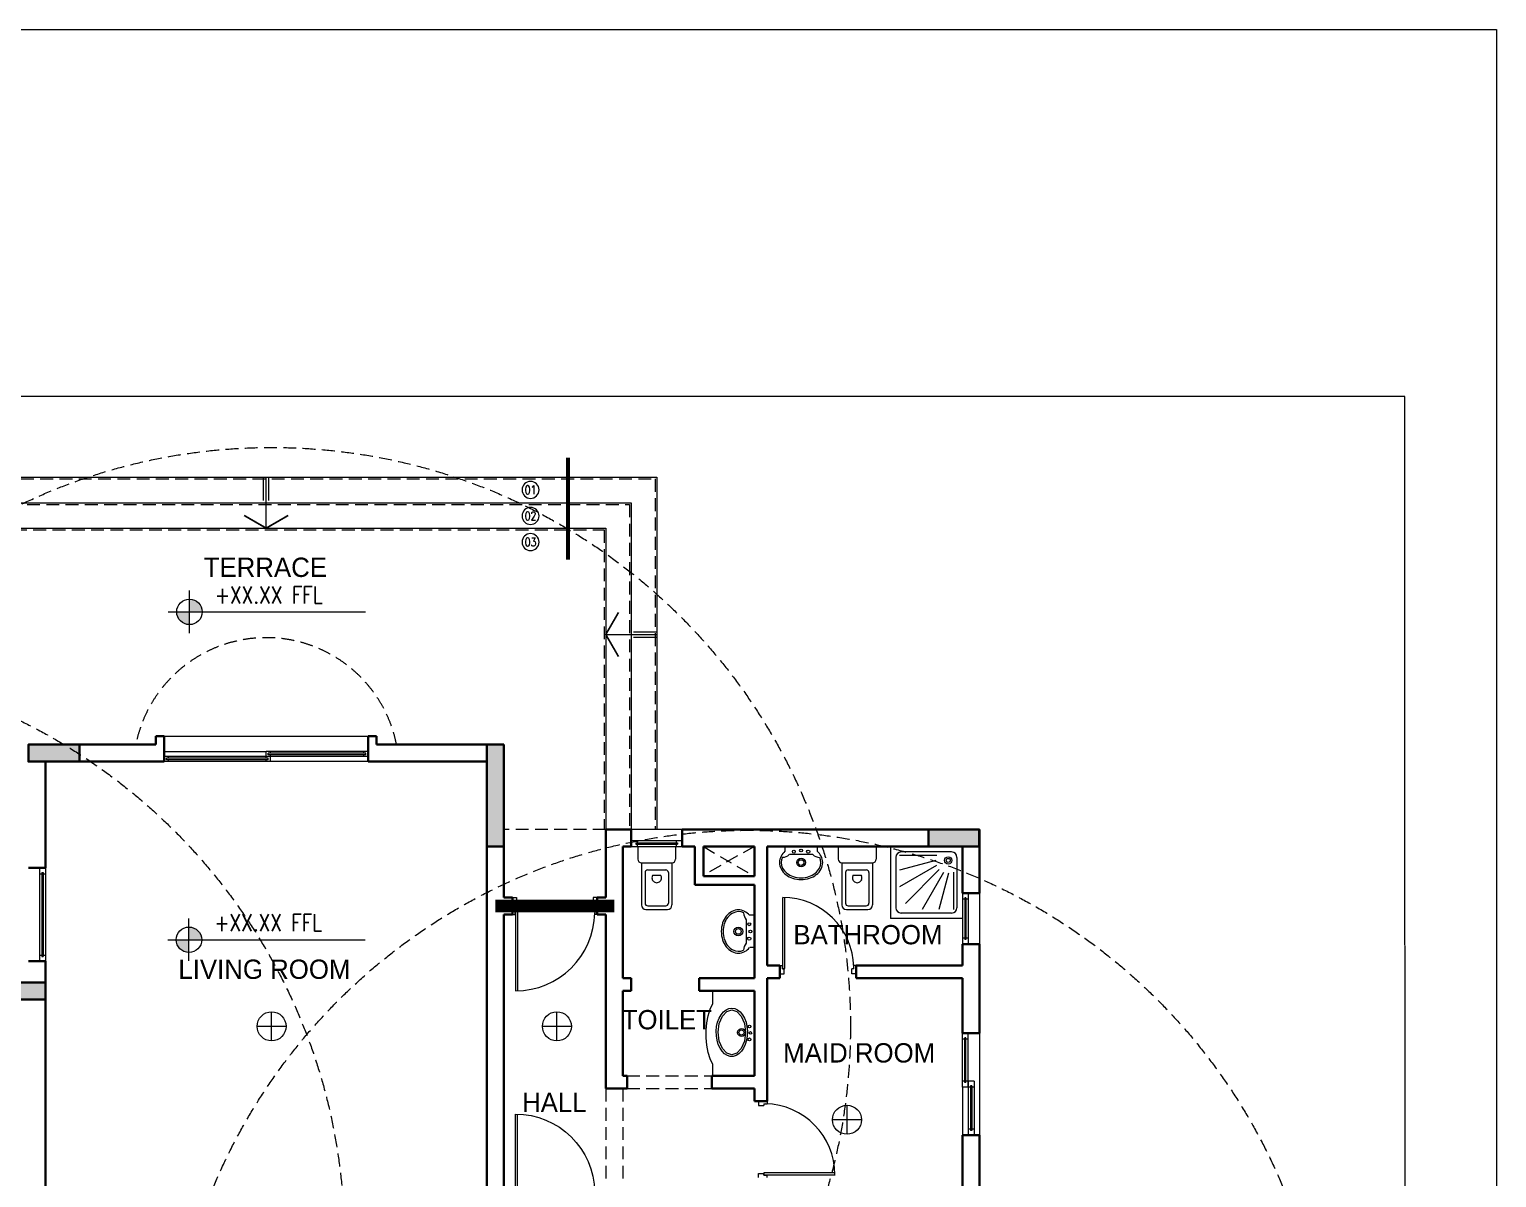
# Model space of a CAD drawing. Header units: millimetres. Extents: x -9083 to 924194, y -232449 to 321637.
# Drawn here: x 155735 to 167142, y -183776 to -174849 of the extents above; entities that cross this region are included whole.
import ezdxf
from ezdxf.enums import TextEntityAlignment as Align

# ---------------------------------------------------------------- set-up
doc = ezdxf.new("R2010")
doc.units = ezdxf.units.MM
doc.header["$LTSCALE"] = 400
doc.header["$MEASUREMENT"] = 0
doc.linetypes.add('HIDDEN', pattern=[0.375, 0.25, -0.125])
doc.layers.get('0').update_dxf_attribs({"lineweight": 0, "true_color": 0xff1414})
doc.layers.get('Defpoints').update_dxf_attribs({"color": 8, "lineweight": 5})
doc.layers.add('ALARM', color=7, linetype='Continuous', lineweight=5, true_color=0xff0f0f)
for name, color, linetype, lineweight in [('ARCHES', 1, 'HIDDEN', 5), ('COLUMNS HATCH', 1, 'Continuous', 5), ('DOOR', 1, 'Continuous', 5), ('FIRE RATE', 244, 'Continuous', 0), ('FIXTURE', 5, 'Continuous', 0), ('GENERAL TEXT', 4, 'Continuous', 5), ('HANDRAIL', 31, 'Continuous', 5), ('HIDDEN', 237, 'HIDDEN', 0), ('LEVEL SYMBOL', 8, 'Continuous', 5), ('LEVELS', 251, 'Continuous', 5), ('PRO COLUMNS', 6, 'Continuous', 30), ('PROPOSED COLUMNS', 6, 'Continuous', 30), ('STAIR', 1, 'Continuous', 5), ('STAIR NOSE', 1, 'HIDDEN', 5), ('TEXT STAIR NO', 7, 'Continuous', 5), ('WALL ELEVATION', 3, 'Continuous', 9), ('WALL PROPOSED', 255, 'Continuous', 30), ('WINDOWS', 5, 'Continuous', 5)]:
    doc.layers.add(name, color=color, linetype=linetype, lineweight=lineweight)
doc.styles.add('ROMANS-TITLE', font='ROMANS.shx', dxfattribs={"width": 0.8})
doc.styles.get("Standard").update_dxf_attribs({"font": 'GOTHIC.TTF', "height": 220})

# ---------------------------------------------------------------- blocks, each defined once
blk = doc.blocks.new('*U144')
for p, q in [((-524, -515), (-524, 0)), ((-524, 0), (524, 0)), ((524, -515), (524, 0)), ((-524, -515), (-367, -515)), ((378, -515), (524, -515))]:
    blk.add_line(p, q)
for points in [[(-312, -278), (-307, -242), (-291, -207), (-265, -174), (-230, -146), (-187, -122), (-137, -103), (-84, -91), (-27, -86), (30, -88), (85, -97), (137, -112), (183, -133), (222, -159), (253, -190), (274, -224), (285, -260), (285, -297), (274, -333), (253, -367), (222, -397), (183, -424), (137, -445), (85, -460), (30, -469), (-27, -471), (-84, -466), (-137, -454), (-187, -435), (-230, -411), (-265, -383), (-291, -350), (-307, -315)], [(-289, -278), (-270, -217), (-212, -162), (-122, -123), (-13, -109), (96, -123), (186, -162), (244, -217), (264, -278), (244, -340), (186, -395), (96, -434), (-13, -448), (-122, -434), (-212, -395), (-270, -340)]]:
    blk.add_lwpolyline(points, close=True)
blk.add_lwpolyline([(385, -511), (315, -544), (235, -569), (147, -586), (56, -595), (-38, -596), (-130, -587), (-217, -571), (-297, -546), (-368, -514)])
for centre, radius in [((-85, -61), 16.1), ((-10, -158), 48.5), ((-10, -158), 31.8), ((-5, -49), 16), ((75, -61), 18.1)]:
    blk.add_circle(centre, radius)
blk = doc.blocks.new('*U145')
for p, q in [((180, 0), (-180, 0)), ((-180, 0), (-180, -53)), ((180, 0), (180, -52)), ((130, -89), (-130, -89))]:
    blk.add_line(p, q)
for centre, radius in [((-80, -57), 16.1), ((0, -178), 48.5), ((0, -178), 31.8), ((0, -44), 16), ((80, -57), 18.1)]:
    blk.add_circle(centre, radius)
for centre, radius, start, end in [((-88, -178), 152, 152.3807, 180), ((-45, -201), 200, 132.2414, 152.3807), ((-88, -178), 132, 153.1014, 207.6193), ((-209, 0), 119, 271.591, 311.3839), ((214, 5), 126, 228.3983, 266.8513), ((46, -201), 200, 27.6193, 48.0173), ((89, -178), 132, 332.3807, 25.9024), ((89, -178), 152, 0, 27.6193), ((-88, -178), 152, 180, 207.6193), ((-45, -156), 200, 207.6193, 231.6325), ((-45, -156), 180, 207.6193, 231.6325), ((-18, -121), 244, 231.6325, 251.8447), ((-18, -121), 224, 231.6325, 251.8447), ((18, -121), 224, 288.1553, 308.3675), ((18, -121), 244, 288.1553, 308.3675), ((46, -156), 180, 308.3675, 332.3807), ((46, -156), 200, 308.3675, 332.3807), ((89, -178), 152, 332.3807, 0), ((0, -66), 302, 251.8447, 270), ((0, -66), 282, 251.8447, 270), ((0, -66), 282, 270, 288.1553), ((0, -66), 302, 270, 288.1553)]:
    blk.add_arc(centre, radius, start, end)
blk = doc.blocks.new('*U146')
for p, q in [((-210, 0), (-210, -140)), ((-210, 0), (210, 0)), ((210, 0), (210, -140)), ((-170, -180), (-170, -650)), ((-170, -180), (170, -180)), ((-130, -290), (-130, -630)), ((-100, -260), (100, -260)), ((-44, -319), (44, -319)), ((130, -290), (130, -630)), ((170, -180), (170, -650)), ((-120, -700), (120, -700)), ((-100, -660), (100, -660))]:
    blk.add_line(p, q)
for centre, radius, start, end in [((-170, -140), 40, 180, 270), ((170, -140), 40, 270, 0), ((-100, -290), 30, 90, 180), ((-1, -349), 53, 144.8858, 157.2878), ((1, -349), 53, 22.7122, 35.1142), ((100, -290), 30, 0, 90), ((-1, -349), 52.4, 157.2878, 180), ((-1, -349), 52.4, 180, 202.7122), ((-1, -349), 53, 202.7122, 225.2991), ((0, -348), 53.5, 225.2991, 247.7107), ((0, -348), 54, 247.7107, 270), ((0, -348), 54, 270, 292.2893), ((0, -348), 53.5, 292.2893, 314.7009), ((1, -349), 53, 314.7009, 337.2878), ((1, -349), 52.4, 360, 22.7122), ((1, -349), 52.4, 337.2878, 0), ((-120, -650), 50, 180, 270), ((-100, -630), 30, 180, 270), ((100, -630), 30, 270, 0), ((120, -650), 50, 270, 0)]:
    blk.add_arc(centre, radius, start, end)
blk = doc.blocks.new('*U147')
for p, q in [((-400, 0), (-400, -800)), ((400, 0), (-400, 0)), ((400, 0), (400, -800)), ((-340, -120), (-340, -680)), ((117, -100), (-300, -100)), ((104, -154), (-300, -262)), ((280, -60), (-280, -60)), ((340, -120), (340, -680)), ((114, -209), (-300, -448)), ((143, -255), (-234, -633)), ((192, -287), (-46, -700)), ((247, -297), (139, -700)), ((300, -284), (300, -700)), ((400, -800), (-400, -800)), ((280, -740), (-280, -740))]:
    blk.add_line(p, q)
for radius in [40.8, 22]:
    blk.add_circle((243, -154), radius)
for centre, start, end in [((-280, -120), 90, 180), ((280, -120), 0, 90), ((-280, -680), 180, 270), ((280, -680), 270, 0)]:
    blk.add_arc(centre, 60, start, end)
blk = doc.blocks.new('A$C977231d2')
at = {"layer": 'Defpoints'}
blk.add_lwpolyline([(-120, 0), (-823, 0), (-823, 576), (-120, 576)], close=True, dxfattribs=at)
blk = doc.blocks.new('VILLA GROUND COLUMNS')
at = {"layer": 'COLUMNS HATCH', "ltscale": 300}
for points in [[(401768, 181785), (401168, 181785), (401168, 181985), (401768, 181985)], [(406768, 181985), (406768, 180785), (406568, 180785), (406568, 181985)], [(412368, 180785), (411768, 180785), (411768, 180985), (412368, 180985)], [(401368, 178985), (400768, 178985), (400768, 179185), (401368, 179185)]]:
    blk.add_hatch(color=256, dxfattribs=at).paths.add_polyline_path(points)
at = {"layer": 'PRO COLUMNS', "ltscale": 300}
for points in [[(401768, 181785), (401768, 181985), (401168, 181985), (401168, 181785)], [(406768, 181985), (406568, 181985), (406568, 180785), (406768, 180785)], [(412368, 180785), (412368, 180985), (411768, 180985), (411768, 180785)], [(401368, 178985), (401368, 179185), (400768, 179185), (400768, 178985)]]:
    blk.add_lwpolyline(points, close=True, dxfattribs=at)
blk = doc.blocks.new('A-LVL_PLAN')
at = {"layer": 'LEVELS', "ltscale": 800}
h = blk.add_hatch(color=256, dxfattribs=at)
h.paths.add_polyline_path([(0, 0), (150, 0, 0.414214), (0, 150)])
h.paths.add_polyline_path([(0, -150), (0, 0), (-150, 0, 0.414214)])
at = {"layer": 'LEVELS'}
for p, q in [((0, -250), (0, 250)), ((-250, 0), (250, 0))]:
    blk.add_line(p, q, dxfattribs=at)
at = {"layer": 'LEVELS', "ltscale": 800}
blk.add_line((0, 0), (2074, 0), dxfattribs=at)
at = {"layer": 'LEVELS'}
blk.add_circle((0, 0), 150, dxfattribs=at)
at = {"layer": 'LEVELS', "ltscale": 800, "style": 'ROMANS-TITLE', "width": 0.8}
blk.add_attdef('FLOOR-LEVEL', (300, 100), '', height=200, dxfattribs=at)
blk = doc.blocks.new('BAYTANG')
at = {"layer": 'TEXT STAIR NO', "color": 8, "ltscale": 0.1}
blk.add_circle((0, 0), 100, dxfattribs=at)
at = {"layer": 'TEXT STAIR NO', "style": 'ROMANS-TITLE', "width": 0.8}
blk.add_attdef('STEPNO.', text='', height=120, dxfattribs=at).set_placement((0, 0), align=Align.MIDDLE_CENTER)
blk = doc.blocks.new('*U65')
for p, q in [((1540, 64), (1540, 897)), ((1565, 64), (1565, 899)), ((700, 99), (730, 99)), ((730, 59), (730, 99)), ((730, 59), (750, 59)), ((750, -1), (750, 59)), ((1565, 64), (1540, 64)), ((1550, -1), (1550, 59)), ((1570, 59), (1550, 59)), ((1570, 59), (1570, 99)), ((1600, 99), (1570, 99)), ((700, -1), (750, -1)), ((1600, -1), (1550, -1))]:
    blk.add_line(p, q)
blk.add_arc((1565, 63), 835, 90.0066, 178.9548)
blk = doc.blocks.new('*U66')
for p, q in [((-1565, 64), (-1565, 899)), ((-1540, 64), (-1540, 897)), ((-1600, 99), (-1570, 99)), ((-1570, 59), (-1570, 99)), ((-1570, 59), (-1550, 59)), ((-1565, 64), (-1540, 64)), ((-1550, -1), (-1550, 59)), ((-750, -1), (-750, 59)), ((-730, 59), (-750, 59)), ((-700, 99), (-730, 99)), ((-730, 59), (-730, 99)), ((-1600, -1), (-1550, -1)), ((-700, -1), (-750, -1))]:
    blk.add_line(p, q)
blk.add_arc((-1565, 63), 835, 1.0452, 89.9934)
blk = doc.blocks.new('*U69')
for p, q in [((-1600, 99), (-1550, 99)), ((-1550, 99), (-1550, -61)), ((-650, 99), (-650, -61)), ((-600, 99), (-650, 99)), ((-1600, -101), (-1570, -101)), ((-1570, -61), (-1550, -61)), ((-1570, -61), (-1570, -101)), ((-1565, -66), (-1565, -1001)), ((-1565, -66), (-1540, -66)), ((-1540, -66), (-1540, -1000)), ((-630, -61), (-650, -61)), ((-630, -61), (-630, -101)), ((-600, -101), (-630, -101))]:
    blk.add_line(p, q)
blk.add_arc((-1565, -66), 935, 270.0047, 359.0696)
blk = doc.blocks.new('A$Ccfd28120')
for p, q in [((0, -171), (0, 171)), ((171, 0), (-171, 0))]:
    blk.add_line(p, q)
blk.add_circle((0, 0), 171)

msp = doc.modelspace()

# ---------------------------------------------------------------- linework, layer by layer
at = {"layer": 'ALARM', "linetype": 'HIDDEN', "lineweight": 0}
for centre in [(157618.292, -182599.84336), (153683.68977, -184265.34092), (161323.09424, -185575.88001)]:
    msp.add_circle(centre, 4500, dxfattribs=at)
at = {"layer": 'ARCHES', "lineweight": 0}
for p, q in [((160381.12912, -182984.07626), (161041.12912, -182984.07626)), ((160216.12912, -183083.07626), (160216.12912, -183809.07626)), ((160348.12912, -183083.07626), (160348.12912, -183809.07626)), ((160381.12912, -183083.07626), (161041.12912, -183083.07626))]:
    msp.add_line(p, q, dxfattribs=at)
at = {"layer": 'Defpoints', "lineweight": 0}
msp.add_lwpolyline([(146300.25362, -194768.92542), (166432.99675, -194768.92542), (166428.03026, -177703.5793), (146295.28713, -177703.5793)], close=True, dxfattribs=at)
at = {"layer": 'FIRE RATE', "color": 244, "lineweight": 0, "true_color": 0x991b1e, "const_width": 100}
msp.add_lwpolyline([(160282.99539, -181664.07626), (159358.07704, -181664.07626)], dxfattribs=at)
at = {"layer": 'HANDRAIL', "lineweight": 0, "const_width": 33}
msp.add_lwpolyline([(159922.30034, -178971.82176), (159922.30034, -178179.82176)], dxfattribs=at)
at = {"layer": 'HIDDEN', "lineweight": 0}
for p, q in [((160216.12912, -181070.07626), (159424.12912, -181070.07626)), ((161371.12912, -181202.07626), (160975.12912, -181424.55394)), ((160975.12912, -181202.70424), (161371.12912, -181434.70866))]:
    msp.add_line(p, q, dxfattribs=at)
msp.add_arc((157576.14496, -180612.08722), 1033.61095, 11.270542905, 168.729457078, dxfattribs=at)
at = {"layer": 'STAIR', "lineweight": 0}
for p, q in [((157556.32912, -178512.57626), (157556.32912, -178331.07626)), ((157576.12912, -178727.07626), (157576.12912, -178331.07626)), ((157595.92912, -178512.57626), (157595.92912, -178331.07626)), ((160430.62912, -179533.92626), (160612.12912, -179533.92626)), ((160216.12912, -179553.72626), (160612.12912, -179553.72626)), ((160430.62912, -179573.52626), (160612.12912, -179573.52626))]:
    msp.add_line(p, q, dxfattribs=at)
for points in [[(154606.12912, -181103.07626), (154606.12912, -178331.07626), (160612.12912, -178331.07626), (160612.12912, -181070.07626)], [(154804.12912, -181103.07626), (154804.12912, -178529.07626), (160414.12912, -178529.07626), (160414.12912, -181070.07626)], [(155002.12912, -181103.07626), (155002.12912, -178727.07626), (160216.12912, -178727.07626), (160216.12912, -181070.07626)]]:
    msp.add_lwpolyline(points, dxfattribs=at)
at = {"layer": 'STAIR', "lineweight": 0, "const_width": 13.2}
for points in [[(157747.60215, -178628.07626), (157576.12912, -178727.07626), (157404.65609, -178628.07626)], [(160315.12912, -179725.19929), (160216.12912, -179553.72626), (160315.12912, -179382.25323)]]:
    msp.add_lwpolyline(points, dxfattribs=at)
at = {"layer": 'STAIR NOSE', "linetype": 'HIDDEN', "lineweight": 0}
for points in [[(154619.32912, -181103.07626), (154619.32912, -178344.27626), (160598.92912, -178344.27626), (160598.92912, -181070.07626)], [(154817.32912, -181103.07626), (154817.32912, -178542.27626), (160400.92912, -178542.27626), (160400.92912, -181070.07626)], [(155015.32912, -181103.07626), (155015.32912, -178740.27626), (160202.92912, -178740.27626), (160202.92912, -181070.07626)]]:
    msp.add_lwpolyline(points, dxfattribs=at)
at = {"layer": 'WALL ELEVATION', "linetype": 'Continuous', "lineweight": 0}
for p, q in [((156784.14496, -180344.07626), (158368.14496, -180344.07626)), ((160810.12912, -181070.07626), (160414.12912, -181070.07626)), ((163120.12912, -181565.07626), (163120.12912, -181961.07626)), ((163120.12912, -182654.07626), (163120.12912, -183446.07626))]:
    msp.add_line(p, q, dxfattribs=at)
at = {"layer": 'WALL PROPOSED'}
for p, q in [((155728.12912, -180410.07626), (156718.14496, -180410.07626)), ((156718.14496, -180344.07626), (156718.14496, -180410.07626)), ((156718.14496, -180344.07626), (156784.14496, -180344.07626)), ((156784.14496, -180344.07626), (156784.14496, -180542.07626)), ((158368.14496, -180344.07626), (158434.14496, -180344.07626)), ((158368.14496, -180344.07626), (158368.14496, -180542.07626)), ((158434.14496, -180344.07626), (158434.14496, -180410.07626)), ((158434.14496, -180410.07626), (159424.12912, -180410.07626)), ((159424.12912, -181598.07626), (159424.12912, -180410.07626)), ((155860.12912, -181367.07626), (155860.12912, -180542.07626)), ((155860.12912, -180542.07626), (156784.14496, -180542.07626)), ((158368.14496, -180542.07626), (159292.12912, -180542.07626)), ((159292.12912, -180542.07626), (159292.12912, -183875.07626)), ((160216.12912, -181598.07626), (160216.12912, -181070.07626)), ((160216.12912, -181070.07626), (160414.12912, -181070.07626)), ((160414.12912, -181202.07626), (160414.12912, -181070.07626)), ((160810.12912, -181070.07627), (163120.12912, -181070.07626)), ((160810.12912, -181202.07626), (160810.12912, -181070.07627)), ((163120.12912, -181565.07626), (163120.12912, -181070.07626)), ((160348.12912, -181202.07626), (160414.12912, -181202.07626)), ((160348.12912, -182225.07626), (160348.12912, -181202.07626)), ((160810.12912, -181202.07626), (160909.12912, -181202.07626)), ((160909.12912, -181499.07626), (160909.12912, -181202.07626)), ((160975.12912, -181202.07626), (161371.12912, -181202.07626)), ((160975.12912, -181433.07626), (160975.12912, -181202.07626)), ((161371.12912, -181433.07626), (161371.12912, -181202.07626)), ((161470.12912, -181202.07627), (162988.12912, -181202.07626)), ((161470.12912, -182126.07626), (161470.12912, -181202.07627)), ((162988.12912, -181565.07626), (162988.12912, -181202.07626)), ((155728.12912, -181367.07626), (155860.12912, -181367.07626)), ((161371.12912, -181433.07626), (160975.12912, -181433.07626)), ((161371.12912, -181499.07626), (160909.12912, -181499.07626)), ((161371.12912, -182225.07626), (161371.12912, -181499.07626)), ((162988.12912, -181565.07626), (163120.12912, -181565.07626)), ((159424.12912, -181598.07626), (159490.12912, -181598.07626)), ((159490.12912, -181730.07626), (159490.12912, -181598.07626)), ((160150.12912, -181598.07626), (160216.12912, -181598.07626)), ((160150.12912, -181730.07626), (160150.12912, -181598.07626)), ((159424.12912, -181730.07626), (159424.12912, -183875.07626)), ((159424.12912, -181730.07626), (159490.12912, -181730.07626)), ((160150.12912, -181730.07626), (160216.12912, -181730.07626)), ((160216.12912, -183083.07626), (160216.12912, -181730.07626)), ((162988.12912, -182126.07626), (162988.12912, -181961.07626)), ((162988.12912, -181961.07626), (163120.12912, -181961.07626)), ((163120.12912, -182654.07626), (163120.12912, -181961.07626)), ((155728.12912, -182093.07626), (155860.12912, -182093.07626)), ((155860.12912, -183875.07626), (155860.12912, -182093.07626)), ((161470.12912, -182126.07626), (161569.12912, -182126.07626)), ((161569.12912, -182225.07626), (161569.12912, -182126.07626)), ((162163.12912, -182225.07626), (162163.12912, -182126.07626)), ((162163.12912, -182126.07626), (162988.12912, -182126.07626)), ((160348.12912, -182225.07626), (160414.12912, -182225.07626)), ((160414.12912, -182225.07626), (160414.12912, -182324.07626)), ((160942.12912, -182225.07626), (161371.12912, -182225.07626)), ((160942.12912, -182225.07626), (160942.12912, -182324.07626)), ((161470.12912, -182225.07626), (161569.12912, -182225.07626)), ((161470.12912, -183182.07626), (161470.12912, -182225.07626)), ((162163.12912, -182225.07626), (162988.12912, -182225.07626)), ((162988.12912, -182654.07626), (162988.12912, -182225.07626)), ((160348.12912, -182984.07626), (160348.12912, -182324.07626)), ((160348.12912, -182324.07626), (160414.12912, -182324.07626)), ((160942.12912, -182324.07626), (161371.12912, -182324.07626)), ((161371.12912, -182984.07626), (161371.12912, -182324.07626)), ((162988.12912, -182654.07626), (163120.12912, -182654.07626)), ((160381.12912, -182984.07626), (160348.12912, -182984.07626)), ((160381.12912, -183083.07626), (160381.12912, -182984.07626)), ((161041.12912, -182984.07626), (161371.12912, -182984.07626)), ((161041.12912, -183083.07626), (161041.12912, -182984.07626)), ((160381.12912, -183083.07626), (160216.12912, -183083.07626)), ((161041.12912, -183083.07626), (161371.12912, -183083.07626)), ((161371.12912, -183182.07626), (161371.12912, -183083.07626)), ((161371.12912, -183182.07626), (161470.12912, -183182.07626)), ((163120.12912, -183446.07626), (162988.12912, -183446.07626)), ((162988.12912, -183875.07626), (162988.12912, -183446.07626)), ((163120.12912, -183875.07626), (163120.12912, -183446.07626))]:
    msp.add_line(p, q, dxfattribs=at)
at = {"layer": 'WINDOWS', "lineweight": 0}
for p, q in [((156784.14496, -180462.87626), (156784.14496, -180502.47626)), ((157576.14496, -180502.47626), (156784.14496, -180502.47626)), ((157609.14496, -180542.07626), (156784.14496, -180542.07626)), ((157592.64496, -180515.67626), (156800.64496, -180515.67626)), ((157592.64496, -180528.87626), (156800.64496, -180528.87626)), ((158368.14496, -180462.87626), (157576.14496, -180462.87626)), ((158368.14496, -180502.47626), (157576.14496, -180502.47626)), ((157576.14496, -180515.67626), (157576.14496, -180502.47626)), ((157576.14496, -180542.07626), (157576.14496, -180528.87626)), ((158351.64496, -180476.07626), (157592.64496, -180476.07626)), ((158351.64496, -180489.27626), (157592.64496, -180489.27626)), ((157592.64496, -180528.87626), (157592.64496, -180515.67626)), ((157609.14496, -180542.07626), (157609.14496, -180502.47626)), ((158335.14496, -180476.07626), (158335.14496, -180462.87626)), ((158335.14496, -180502.47626), (158335.14496, -180489.27626)), ((158351.64496, -180489.27626), (158351.64496, -180476.07626)), ((158368.14496, -180502.47626), (158368.14496, -180462.87626)), ((158368.14496, -180542.07626), (158368.14496, -180502.47626)), ((160414.12912, -181155.87626), (160810.12912, -181155.87626)), ((160414.12912, -181155.87626), (160414.12912, -181202.07626)), ((160414.12912, -181202.07626), (160810.12912, -181202.07626)), ((160450.42912, -181174.02626), (160773.82912, -181174.02626)), ((160450.42912, -181174.02626), (160450.42912, -181183.92626)), ((160450.42912, -181183.92626), (160773.82912, -181183.92626)), ((160460.32912, -181155.87626), (160460.32912, -181174.02626)), ((160460.32912, -181183.92626), (160460.32912, -181202.07626)), ((160763.92912, -181155.87626), (160763.92912, -181174.02626)), ((160763.92912, -181183.92626), (160763.92912, -181202.07626)), ((160773.82912, -181174.02626), (160773.82912, -181183.92626)), ((160810.12912, -181155.87626), (160810.12912, -181202.07626)), ((155813.92912, -181367.07626), (155813.92912, -182093.07626)), ((155813.92912, -181367.07626), (155860.12912, -181367.07626)), ((155813.92912, -181413.27626), (155832.07912, -181413.27626)), ((155832.07912, -181403.37626), (155832.07912, -182056.77626)), ((155832.07912, -181403.37626), (155841.97912, -181403.37626)), ((155841.97912, -181403.37626), (155841.97912, -182056.77626)), ((155841.97912, -181413.27626), (155860.12912, -181413.27626)), ((155860.12912, -181367.07626), (155860.12912, -182093.07626)), ((162988.12912, -181565.07626), (162988.12912, -181961.07626)), ((163034.32912, -181565.07626), (162988.12912, -181565.07626)), ((163034.32912, -181565.07626), (163034.32912, -181961.07626)), ((163006.27912, -181611.27626), (162988.12912, -181611.27626)), ((163006.27912, -181601.37626), (163006.27912, -181924.77626)), ((163016.17912, -181601.37626), (163006.27912, -181601.37626)), ((163016.17912, -181601.37626), (163016.17912, -181924.77626)), ((163034.32912, -181611.27626), (163016.17912, -181611.27626)), ((163006.27912, -181914.87626), (162988.12912, -181914.87626)), ((163016.17912, -181924.77626), (163006.27912, -181924.77626)), ((163034.32912, -181914.87626), (163016.17912, -181914.87626)), ((155813.92912, -182046.87626), (155832.07912, -182046.87626)), ((155841.97912, -182046.87626), (155860.12912, -182046.87626)), ((163034.32912, -181961.07626), (162988.12912, -181961.07626)), ((155813.92912, -182093.07626), (155860.12912, -182093.07626)), ((155832.07912, -182056.77626), (155841.97912, -182056.77626)), ((162988.12912, -183073.17626), (162988.12912, -182654.07626)), ((163034.32912, -182654.07626), (162988.12912, -182654.07626)), ((163006.27912, -182700.27626), (162988.12912, -182700.27626)), ((163016.17912, -182690.37626), (163006.27912, -182690.37626)), ((163006.27912, -183036.87626), (163006.27912, -182690.37626)), ((163016.17912, -183036.87626), (163016.17912, -182690.37626)), ((163034.32912, -182700.27626), (163016.17912, -182700.27626)), ((163034.32912, -183073.17626), (163034.32912, -182654.07626)), ((163006.27912, -183026.97626), (162988.12912, -183026.97626)), ((163034.32912, -183073.17626), (162988.12912, -183073.17626)), ((162988.12912, -183073.17626), (162988.12912, -183446.07626)), ((163016.17912, -183036.87626), (163006.27912, -183036.87626)), ((163034.32912, -183026.97626), (163016.17912, -183026.97626)), ((163034.32912, -183026.97626), (163034.32912, -183446.07626)), ((163080.52912, -183026.97626), (163034.32912, -183026.97626)), ((163052.47912, -183073.17626), (163034.32912, -183073.17626)), ((163052.47912, -183063.27626), (163052.47912, -183409.77626)), ((163062.37912, -183063.27626), (163052.47912, -183063.27626)), ((163062.37912, -183063.27626), (163062.37912, -183409.77626)), ((163080.52912, -183073.17626), (163062.37912, -183073.17626)), ((163080.52912, -183026.97626), (163080.52912, -183446.07626)), ((163052.47912, -183399.87626), (163034.32912, -183399.87626)), ((163062.37912, -183409.77626), (163052.47912, -183409.77626)), ((163080.52912, -183399.87626), (163062.37912, -183399.87626)), ((163080.52912, -183446.07626), (163034.32912, -183446.07626))]:
    msp.add_line(p, q, dxfattribs=at)
for points in [[(156784.14496, -180462.87626), (157576.14496, -180462.87626)], [(156784.14496, -180542.07626), (156784.14496, -180502.47626)], [(156800.64496, -180528.87626), (156800.64496, -180515.67626)], [(156817.14496, -180515.67626), (156817.14496, -180502.47626)], [(156817.14496, -180542.07626), (156817.14496, -180528.87626)], [(157576.14496, -180502.47626), (157576.14496, -180462.87626)], [(157592.64496, -180489.27626), (157592.64496, -180476.07626)], [(157609.14496, -180476.07626), (157609.14496, -180462.87626)], [(157609.14496, -180502.47626), (157609.14496, -180489.27626)], [(158368.14496, -180542.07626), (157609.14496, -180542.07626)]]:
    msp.add_lwpolyline(points, dxfattribs=at)

# ---------------------------------------------------------------- block references
at = {"layer": 'ALARM', "lineweight": 0, "xscale": 0.66, "yscale": 0.66, "zscale": 0.66}
for p in [(157618.292, -182599.84336), (159836.26244, -182599.84336), (162091.38122, -183325.9185)]:
    msp.add_blockref('A$Ccfd28120', p, dxfattribs=at)
at = {"layer": 'Defpoints', "lineweight": 0, "xscale": 100, "yscale": 100, "zscale": 100}
msp.add_blockref('A$C977231d2', (179141.69457, -232449.41425), dxfattribs=at)
at = {"layer": 'DOOR', "lineweight": 0, "xscale": 0.66, "yscale": 0.66, "zscale": 0.66}
for name, p in [('*U69', (160546.12912, -181663.16671)), ('*U66', (162625.12912, -182191.16671))]:
    msp.add_blockref(name, p, dxfattribs=at)
at = {"layer": 'DOOR', "lineweight": 0, "yscale": 0.66, "zscale": 0.66}
for name, p, xscale, rotation in [('*U65', (161405.03868, -182720.07626), 0.66, 270), ('*U69', (160546.12912, -183941.98582), -0.66, 180)]:
    msp.add_blockref(name, p, dxfattribs=dict(at, xscale=xscale, rotation=rotation))
at = {"layer": 'FIXTURE', "lineweight": 0, "xscale": 0.6988224132119649, "yscale": 0.6988224132119649, "zscale": 0.6988224132119649}
for name, p in [('*U146', (160612.12912, -181202.07626)), ('*U145', (161734.12912, -181202.07626)), ('*U146', (162170.64551, -181202.07627)), ('*U147', (162708.60015, -181202.18042))]:
    msp.add_blockref(name, p, dxfattribs=at)
at = {"layer": 'FIXTURE', "lineweight": 0, "rotation": 270}
for name, p, xscale, yscale, zscale in [('*U145', (161371.12912, -181862.07626), 0.6988224132119649, 0.6988224132119649, 0.6988224132119649), ('*U144', (161371.12912, -182654.07626), 0.6293965075438447, 0.6293965075438447, 0.6293965075438447)]:
    msp.add_blockref(name, p, dxfattribs=dict(at, xscale=xscale, yscale=yscale, zscale=zscale))
at = {"layer": 'LEVEL SYMBOL', "lineweight": 0, "ltscale": 800}
ref = msp.add_blockref('A-LVL_PLAN', (156979.7873, -179377.88728), dxfattribs=dict(at, xscale=0.66, yscale=0.66, zscale=0.66))
ref.add_attrib('FLOOR-LEVEL', '+XX.XX FFL', (157177.7873, -179311.88728), dxfattribs={"color": 1, "ltscale": 800, "height": 132, "style": 'ROMANS-TITLE', "width": 0.8})
ref = msp.add_blockref('A-LVL_PLAN', (156975.75699, -181926.66641), dxfattribs=dict(at, xscale=0.66, yscale=0.66, zscale=0.66))
ref.add_attrib('FLOOR-LEVEL', '+XX.XX FFL', (157173.75699, -181860.66641), dxfattribs={"color": 1, "ltscale": 800, "height": 132, "style": 'ROMANS-TITLE', "width": 0.8})
at = {"layer": 'PROPOSED COLUMNS', "lineweight": 0, "xscale": 0.66, "yscale": 0.66, "zscale": 0.66}
msp.add_blockref('VILLA GROUND COLUMNS', (-109042.81331, -300520.1027), dxfattribs=at)
at = {"layer": 'TEXT STAIR NO', "lineweight": 0}
ref = msp.add_blockref('BAYTANG', (159631.27452, -178429.48103), dxfattribs=dict(at, xscale=-0.66, yscale=0.66, zscale=0.66))
ref.add_attrib('STEPNO.', '01', dxfattribs={"height": 66, "style": 'ROMANS-TITLE', "width": 0.8}).set_placement((159631.27452, -178429.48103), align=Align.MIDDLE_CENTER)
ref = msp.add_blockref('BAYTANG', (159631.27452, -178632.33416), dxfattribs=dict(at, xscale=-0.66, yscale=0.66, zscale=0.66))
ref.add_attrib('STEPNO.', '02', dxfattribs={"height": 66, "style": 'ROMANS-TITLE', "width": 0.8}).set_placement((159631.27452, -178632.33416), align=Align.MIDDLE_CENTER)
ref = msp.add_blockref('BAYTANG', (159631.27452, -178835.18729), dxfattribs=dict(at, xscale=-0.66, yscale=0.66, zscale=0.66))
ref.add_attrib('STEPNO.', '03', dxfattribs={"height": 66, "style": 'ROMANS-TITLE', "width": 0.8}).set_placement((159631.27452, -178835.18729), align=Align.MIDDLE_CENTER)

# ---------------------------------------------------------------- texts
at = {"layer": 'GENERAL TEXT', "lineweight": 0, "char_height": 150, "width": 2774.0642767, "attachment_point": 2}
for s, insert in [('TERRACE ', (157569.84802, -178956.30571)), ('BATHROOM', (162254.02977, -181812.02591)), ('LIVING ROOM', (157562.27501, -182080.86359)), ('TOILET', (160690.84587, -182473.00191)), ('MAID ROOM', (162185.91895, -182731.01273)), ('HALL\\P ', (159816.29187, -183116.39744))]:
    msp.add_mtext(s, dxfattribs=dict(at, insert=insert))

doc.saveas('drawing.dxf')
